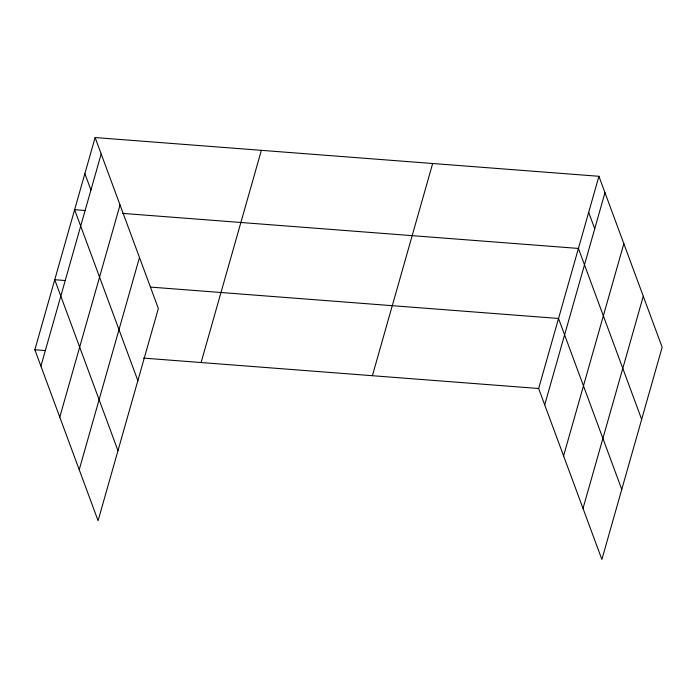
<?xml version="1.0" encoding="UTF-8"?>
<svg xmlns="http://www.w3.org/2000/svg" width="697" height="697" viewBox="0 0 697 697"><rect width="100%" height="100%" fill="white"/><g stroke="black" fill="none" stroke-linecap="round" stroke-linejoin="round"><path stroke-width="1.05" d="M95.114 137.553L158.35 308.501L98.085 520.711L34.85 349.755L95.114 137.553L598.915 176.289L662.15 347.245L601.886 559.447L538.65 388.499L598.915 176.289M40.914 366.143L101.178 153.941M59.776 417.146L120.05 204.944M79.223 469.7L139.487 257.498M201.102 362.536L261.366 150.334M372.39 375.709L432.663 163.507M544.706 404.879L604.97 192.677M563.577 455.89L623.841 243.689M583.014 508.444L643.279 296.234M85.287 210.52L74.623 209.701L137.867 380.658M122.585 213.387L578.423 248.437L641.658 419.394M65.396 280.543L54.741 279.724L117.976 450.68M150.657 287.103L558.532 318.468L621.768 489.425M34.85 349.755L45.505 350.574M143.556 358.11L538.65 388.499M588.669 212.367L594.733 228.755M84.868 173.623L90.932 190.011"/></g></svg>
